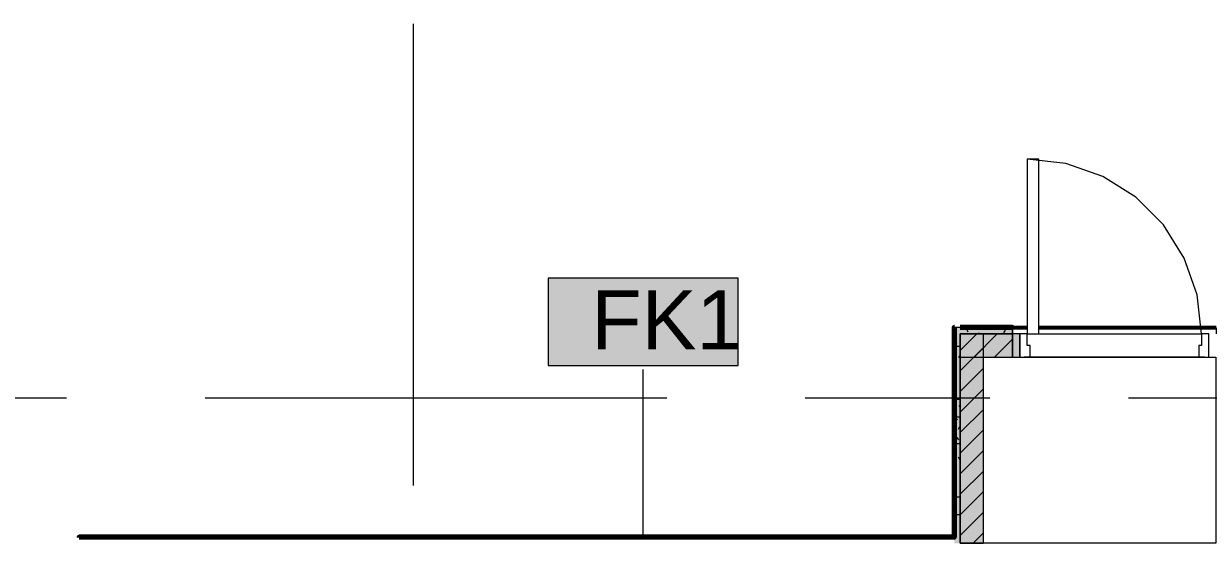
# Model space of a CAD drawing. Header units: millimetres. Extents: x -3817 to 677485, y -22715 to 103890.
# Drawn here: x 420598 to 424672, y 12539 to 14305 of the extents above; entities that cross this region are included whole.
import ezdxf

# ---------------------------------------------------------------- set-up
doc = ezdxf.new("R2010")
doc.units = ezdxf.units.MM
doc.layers.add('PDF _Геометрия', color=7, linetype='Continuous', true_color=0x1d1d1d)
doc.layers.add('PDF _Сплошная заливка', color=7, linetype='Continuous', true_color=0xffffff)
doc.layers.add('PDF _Текст', color=7, linetype='Continuous')
doc.styles.add('PDF GOST-Common', font='arial.ttf')

msp = doc.modelspace()

# ---------------------------------------------------------------- hatches: boundary and pattern name
at = {"layer": 'PDF _Сплошная заливка', "transparency": 33554559}
msp.add_hatch(color=256, dxfattribs=at).paths.add_polyline_path([(423798.6, 12519), (423818.6, 12519), (423818.6, 13260), (423798.6, 13260), (423798.6, 12539)])
h = msp.add_hatch(color=256, dxfattribs=at)
h.paths.add_polyline_path([(427867.6, 13239), (427867.6, 13259), (424698.8, 13259), (424698.8, 13239), (427370.9, 13239)], flags=0)
h.paths.add_polyline_path([(423998.8, 13239), (423998.8, 13259), (423818.6, 13259), (423818.6, 13239)], flags=0)

# ---------------------------------------------------------------- linework, layer by layer
at = {"layer": 'PDF _Геометрия', "color": 253, "lineweight": 9, "true_color": 0xaaaaaa}
for points in [[(421938.6, 12717.2), (421938.6, 14304.7)], [(424088.8, 13239), (424648.8, 13239), (424633.7, 13372.5), (424589.3, 13499.3), (424517.9, 13613.1), (424422.9, 13708.1), (424309.1, 13779.6), (424182.3, 13824), (424048.8, 13839)], [(424048.8, 13239), (424648.8, 13239)], [(424658.8, 13159), (424038.8, 13159), (424658.8, 13159)], [(420111, 13019), (420746, 13019)], [(421222.2, 13019), (422809.7, 13019)], [(423286, 13019), (423921, 13019)], [(424397.2, 13019), (425984.7, 13019)]]:
    msp.add_lwpolyline(points, dxfattribs=at)
at = {"layer": 'PDF _Геометрия', "color": 253, "lineweight": 13, "true_color": 0xaaaaaa}
for points in [[(424048.8, 13839), (424048.8, 13239), (424088.8, 13239), (424088.8, 13839)], [(424023.8, 13159), (424023.8, 13239), (423998.8, 13239), (423998.8, 13159)], [(424048.8, 13239), (424023.8, 13239), (424023.8, 13159), (424058.8, 13159), (424058.8, 13199), (424048.8, 13199)], [(424648.8, 13239), (424648.8, 13199), (424638.8, 13199), (424638.8, 13159), (424673.8, 13159), (424673.8, 13239)]]:
    msp.add_lwpolyline(points, close=True, dxfattribs=at)
at = {"layer": 'PDF _Геометрия', "color": 7, "lineweight": 9}
for points in [[(423055.4, 13430.1), (422402.3, 13430.1), (422402.3, 13130.1), (423055.4, 13130.1)], [(423818.6, 13239), (423998.8, 13239)]]:
    msp.add_lwpolyline(points, close=True, dxfattribs=at)
at = {"layer": 'PDF _Геометрия', "color": 231, "lineweight": 70, "true_color": 0xff80c0}
for points in [[(423798.6, 13260), (423797.6, 13260), (423797.6, 12540), (420788.6, 12540), (420788.6, 12539)], [(423998.8, 13259), (423998.8, 13260), (423818.6, 13260)]]:
    msp.add_lwpolyline(points, dxfattribs=at)
at = {"layer": 'PDF _Геометрия', "color": 231, "lineweight": 9, "true_color": 0xff80c0}
for points in [[(420788.6, 12539), (423797.6, 12539), (423798.6, 12539), (423798.6, 13260)], [(423818.6, 13260), (423818.6, 13259), (423998.8, 13259)]]:
    msp.add_lwpolyline(points, dxfattribs=at)
at = {"layer": 'PDF _Геометрия', "color": 9, "lineweight": 9, "true_color": 0xc0c0c0}
for points in [[(423818.6, 13260), (423798.6, 13260)], [(423998.8, 13259), (423998.8, 13239), (423998.8, 13259), (424048.8, 13259)], [(424088.8, 13259), (424698.8, 13259), (424698.8, 13239)], [(423998.8, 13159), (424697.6, 13159), (424697.6, 12519), (423818.6, 12519), (423818.6, 13239), (423818.6, 13159), (423998.8, 13159), (423998.8, 13239)]]:
    msp.add_lwpolyline(points, dxfattribs=at)
at = {"layer": 'PDF _Геометрия', "color": 7, "lineweight": 9}
for points in [[(423798.6, 13260), (423798.6, 12539)], [(423998.8, 13259), (423818.6, 13259)], [(422728.9, 12539.5), (422728.9, 13116.2)]]:
    msp.add_lwpolyline(points, dxfattribs=at)
at = {"layer": 'PDF _Геометрия', "color": 253, "lineweight": 9, "true_color": 0x9b9b9b}
for points in [[(423846.1, 13244.6), (423841, 13253.3)], [(423884.5, 13239), (423882.7, 13242.2)], [(423931.5, 13239.7), (423931.1, 13239)], [(423973.1, 13250.8), (423968.1, 13242.1)], [(423806.6, 13206.2), (423801.5, 13197.5)], [(423808.8, 13196.6), (423818.6, 13196.6)], [(423817.7, 13164.5), (423812.7, 13155.8)], [(423808.8, 13013.7), (423818.6, 13013.7)], [(423805.5, 12960.4), (423800.4, 12951.7)], [(423818.6, 12987.3), (423815.7, 12992.4)], [(423809.6, 12942), (423804.6, 12950.7)], [(423808.8, 12952.8), (423818.6, 12952.8)], [(423816.6, 12918.8), (423811.6, 12910.1)], [(423813.7, 12874), (423808.7, 12882.7)], [(423808.8, 12861.3), (423818.6, 12861.3)], [(423817.8, 12806), (423812.7, 12814.7)], [(423806.6, 12764.3), (423801.6, 12773)], [(423808.8, 12678.4), (423818.6, 12678.4)], [(423799.5, 12654.7), (423798.6, 12656.2)], [(423800.3, 12646.7), (423798.6, 12643.8)], [(423803.6, 12586.6), (423798.6, 12595.2)], [(423808.8, 12617.5), (423818.6, 12617.5)]]:
    msp.add_lwpolyline(points, dxfattribs=at)
at = {"layer": 'PDF _Геометрия', "color": 231, "lineweight": 53, "true_color": 0xff80c0}
for points in [[(423998.8, 13260), (424048.8, 13260)], [(424048.8, 13259), (423998.8, 13259)], [(424088.8, 13260), (424698.8, 13260)], [(424698.8, 13259), (424088.8, 13259)]]:
    msp.add_lwpolyline(points, dxfattribs=at)
at = {"layer": 'PDF _Геометрия', "lineweight": 9}
msp.add_lwpolyline([(423875.7, 13239), (423818.6, 13181.9)], close=True, dxfattribs=at)
at = {"layer": 'PDF _Геометрия', "color": 9, "lineweight": 9, "true_color": 0xc0c0c0}
msp.add_lwpolyline([(423898.6, 12519), (423898.6, 13239), (423818.6, 13239), (423818.6, 12519)], close=True, dxfattribs=at)
at = {"layer": 'PDF _Геометрия', "lineweight": 9}
for points in [[(423866.4, 13159), (423946.4, 13239)], [(423937.1, 13159), (423998.8, 13220.6)], [(423818.6, 13111.2), (423898.6, 13191.2)], [(423818.6, 13040.5), (423898.6, 13120.5)], [(423818.6, 12969.8), (423898.6, 13049.8)], [(423818.6, 12899.1), (423898.6, 12979.1)], [(423818.6, 12828.4), (423898.6, 12908.4)], [(423818.6, 12757.7), (423898.6, 12837.7)], [(423818.6, 12687), (423898.6, 12767)], [(423818.6, 12616.2), (423898.6, 12696.2)], [(423818.6, 12545.5), (423898.6, 12625.5)], [(423862.8, 12519), (423898.6, 12554.8)]]:
    msp.add_lwpolyline(points, dxfattribs=at)
at = {"layer": 'PDF _Сплошная заливка', "lineweight": 9, "transparency": 33554559}
msp.add_solid([(423055.4, 13430.1), (422402.3, 13430.1), (423055.4, 13130.1), (422402.3, 13130.1)], dxfattribs=at)
at = {"layer": 'PDF _Сплошная заливка', "lineweight": 35, "transparency": 33554559}
for points in [[(423818.6, 12519), (423898.6, 12519), (423818.6, 13239), (423898.6, 13239)], [(423998.8, 13159), (423998.8, 13239), (423818.6, 13159), (423818.6, 13239)], [(424023.8, 13159), (424023.8, 13239), (423998.8, 13159), (423998.8, 13239)]]:
    msp.add_solid(points, dxfattribs=at)

# ---------------------------------------------------------------- texts
at = {"layer": 'PDF _Текст', "insert": (422549.4, 13286.7), "char_height": 203.2, "attachment_point": 4, "style": 'PDF GOST-Common'}
msp.add_mtext('FK1', dxfattribs=at)

doc.saveas('drawing.dxf')
